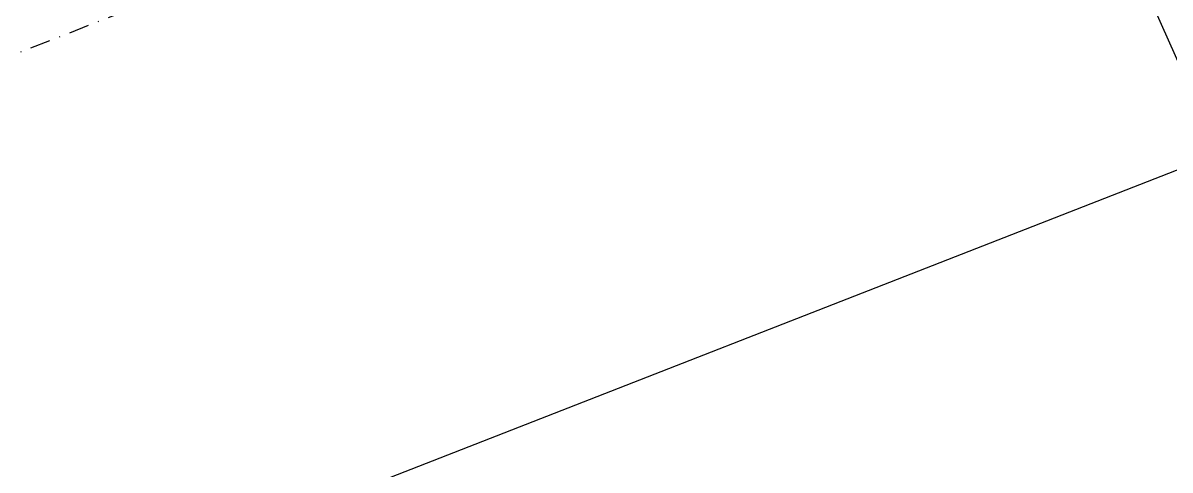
# Model space of a CAD drawing. Header units: metres. Extents: x 301589 to 305563, y 6268713 to 6270518.
# Drawn here: x 304385.5 to 304526.2, y 6269585.6 to 6269640.5 of the extents above; entities that cross this region are included whole.
import ezdxf

# ---------------------------------------------------------------- set-up
doc = ezdxf.new("R2010")
doc.units = ezdxf.units.M
doc.linetypes.add('DASHDOT2', pattern=[0.5, 0.25, -0.125, 0, -0.125])
doc.layers.add('_User Miscellaneous1', color=7, linetype='Continuous')
doc.layers.add('_User Miscellaneous12', color=7, linetype='Continuous')
doc.layers.add('Cadastre Land Parcels_SP_EXT', color=7, linetype='Continuous', lineweight=5)

msp = doc.modelspace()

# ---------------------------------------------------------------- linework, layer by layer
at = {"layer": '_User Miscellaneous1', "color": 1, "linetype": 'DASHDOT2', "ltscale": 10, "flags": 128}
msp.add_lwpolyline([(304479.892, 6269741.655), (304505.67, 6269683.99), (304349.291, 6269622.884), (304338.368, 6269618.616), (304209.389, 6269568.217), (304209.389, 6269568.217), (304176.396, 6269623.063), (304315.405, 6269677.381), (304326.328, 6269681.65)], close=True, dxfattribs=at)
at = {"layer": '_User Miscellaneous12', "linetype": 'Continuous'}
msp.add_lwpolyline([(304209.389, 6269568.217), (304246.113, 6269512.711), (304411.245, 6269577.172), (304532.255, 6269624.473), (304505.67, 6269683.99)], dxfattribs=at)
at = {"layer": 'Cadastre Land Parcels_SP_EXT', "linetype": 'Continuous'}
msp.add_lwpolyline([(304505.67, 6269683.99), (304532.254, 6269624.473), (304588.502, 6269498.69), (304619.045, 6269503.458), (304628.193, 6269503.894), (304658.336, 6269511.571), (304514.009, 6269787.001), (304458.438, 6269778.708), (304479.892, 6269741.655)], dxfattribs=at)
msp.add_lwpolyline([(304601.565, 6269469.478), (304532.255, 6269624.473), (304411.245, 6269577.172), (304461.985, 6269463.489), (304468.329, 6269449.273), (304601.565, 6269469.478)], close=True, dxfattribs=at)

doc.saveas('drawing.dxf')
